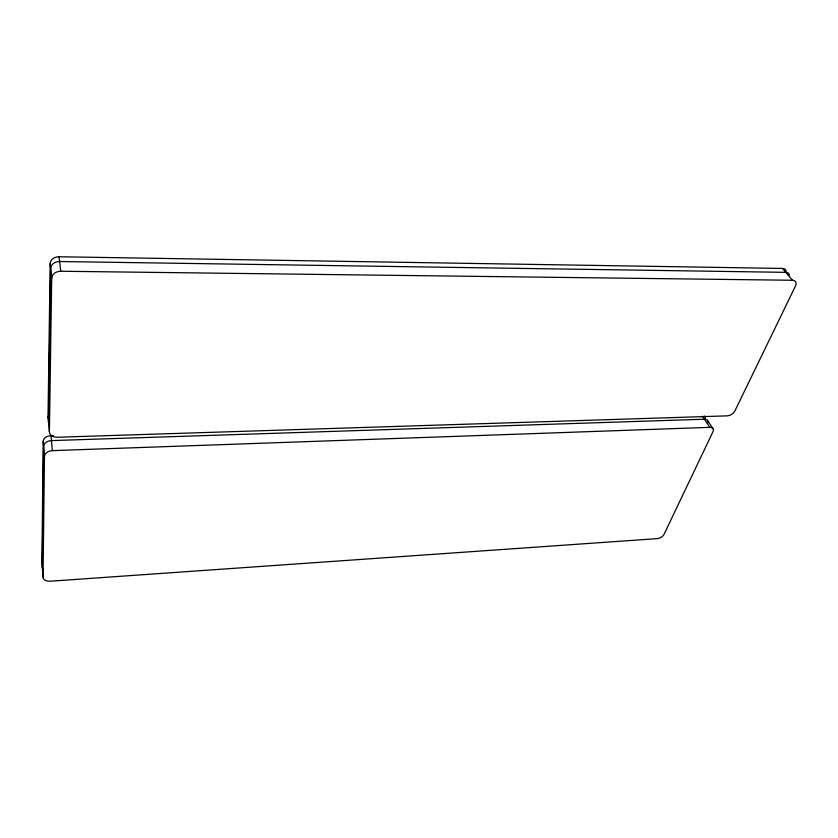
<?xml version="1.0" encoding="UTF-8"?>
<svg xmlns="http://www.w3.org/2000/svg" width="838" height="838" viewBox="0 0 838 838"><rect width="100%" height="100%" fill="white"/><g stroke="black" fill="none" stroke-linecap="round" stroke-linejoin="round"><path stroke-width="1.26" d="M702.412 416.182L709.838 427.349A6.285 3.813 -31.1 0 1 712.949 431.759L664.042 534.34A5.772 3.321 -27.7 0 1 657.17 538.635L50.091 581.226A7.154 4.557 -7.3 0 1 43.042 577.152L41.9 561.952L43.199 441.385A7.699 5.457 -4.7 0 1 50.992 435.645L53.601 435.561M43.042 577.152L44.456 456.427L43.199 441.385M782.483 268.443L792.476 280.259A7.207 4.536 -37 0 1 795.492 285.999L734.895 410.924A6.484 3.939 -32.1 0 1 727.195 415.858L57.319 437.247A8.045 5.74 -4.8 0 1 49.4 431.759L48.028 416.549L50.154 263.666A8.747 7.008 0.3 0 1 59.058 256.753L782.483 268.443A7.113 4.546 -37.3 0 1 786.096 271.355M49.4 431.759L51.705 278.226L50.154 263.666M44.456 456.427A7.804 5.468 -5.1 0 1 52.354 450.645L709.838 427.349M51.705 278.226A8.872 7.05 -0.4 0 1 60.745 271.24L792.476 280.259M707.523 420.435L712.949 428.564M59.058 256.753L60.745 271.24M50.992 435.645L52.354 450.645M707.775 423.033A6.243 3.823 -31.2 0 0 704.423 419.21L51.443 440.599A7.731 5.457 -4.9 0 0 43.618 446.35L42.277 566.98A7.102 4.557 -7.1 0 0 43.199 569.212M704.507 416.025A6.222 3.823 -31.3 0 1 705.24 418.424M42.413 563.67A7.071 4.557 -7 0 1 41.9 561.952M789.396 275.252A7.144 4.546 -37.2 0 0 785.793 272.35L59.613 261.519A8.789 7.029 0.1 0 0 50.668 268.464L48.478 421.566A7.971 5.73 -4.5 0 0 49.054 423.745M49.054 419.388A7.94 5.73 -4.4 0 1 48.028 416.549"/></g></svg>
